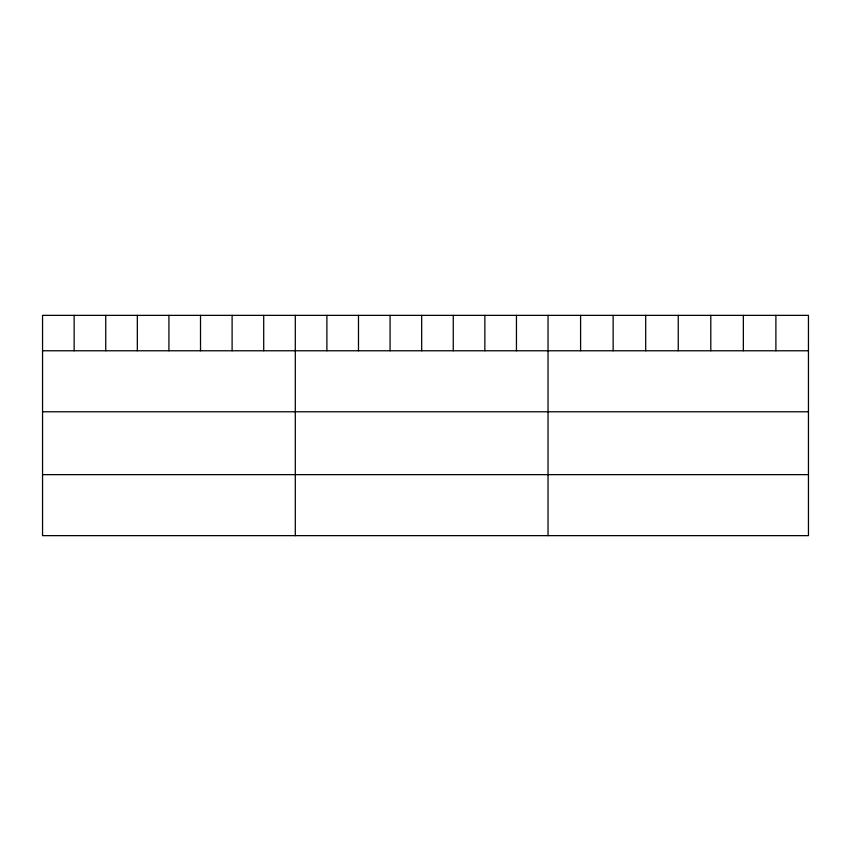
<?xml version="1.0" encoding="UTF-8"?>
<svg xmlns="http://www.w3.org/2000/svg" width="851" height="851" viewBox="0 0 851 851"><rect width="100%" height="100%" fill="white"/><g stroke="black" fill="none" stroke-linecap="round" stroke-linejoin="round"><path stroke-width="1.28" d="M808.45 350.772L808.45 535.641L42.55 535.641L42.55 315.359L808.45 315.359L808.45 350.772L42.55 350.772M42.55 411.778L808.45 411.778M42.55 474.635L808.45 474.635M775.899 315.359L775.899 350.772M743.348 315.359L743.348 350.772M710.798 315.359L710.798 350.772M678.247 315.359L678.247 350.772M645.696 315.359L645.696 350.772M613.145 315.359L613.145 350.772M580.595 315.359L580.595 350.772M548.044 315.359L548.044 535.641M516.451 315.359L516.451 350.772M484.857 315.359L484.857 350.772M453.264 315.359L453.264 350.772M421.67 315.359L421.67 350.772M390.077 315.359L390.077 350.772M358.484 315.359L358.484 350.772M326.89 315.359L326.89 350.772M295.297 315.359L295.297 535.641M263.704 315.359L263.704 350.772M232.11 315.359L232.11 350.772M200.517 315.359L200.517 350.772M168.924 315.359L168.924 350.772M137.33 315.359L137.33 350.772M105.737 315.359L105.737 350.772M74.143 315.359L74.143 350.772"/></g></svg>
